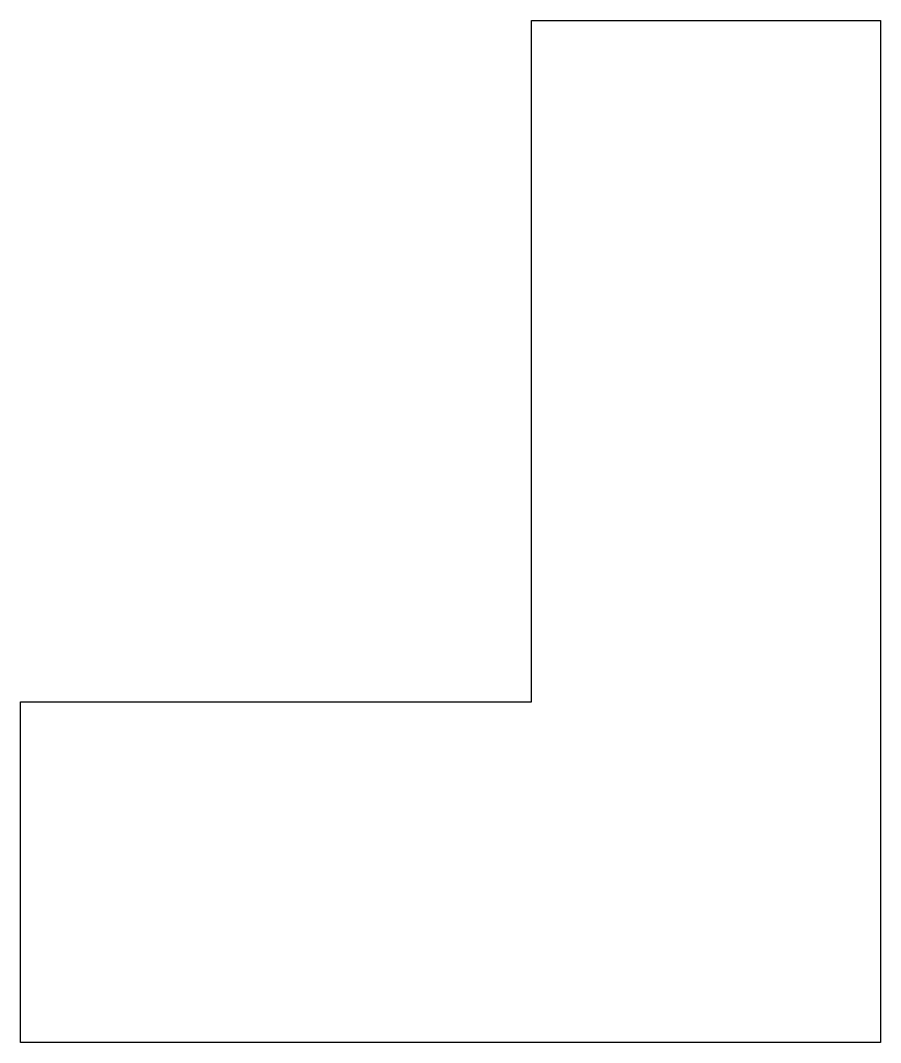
# Model space of a CAD drawing. Extents: x 0 to 1.01, y 0 to 1.2.
import ezdxf

# ---------------------------------------------------------------- set-up
doc = ezdxf.new("R2010")
doc.units = 0
doc.layers.add('L1D0', color=1, linetype='CONTINUOUS')

msp = doc.modelspace()

# ---------------------------------------------------------------- linework, layer by layer
at = {"layer": 'L1D0'}
msp.add_lwpolyline([(0, 0), (0, 0.4), (0.6, 0.4), (0.6, 1.2), (1.01, 1.2), (1.01, 0)], close=True, dxfattribs=at)

doc.saveas('drawing.dxf')
